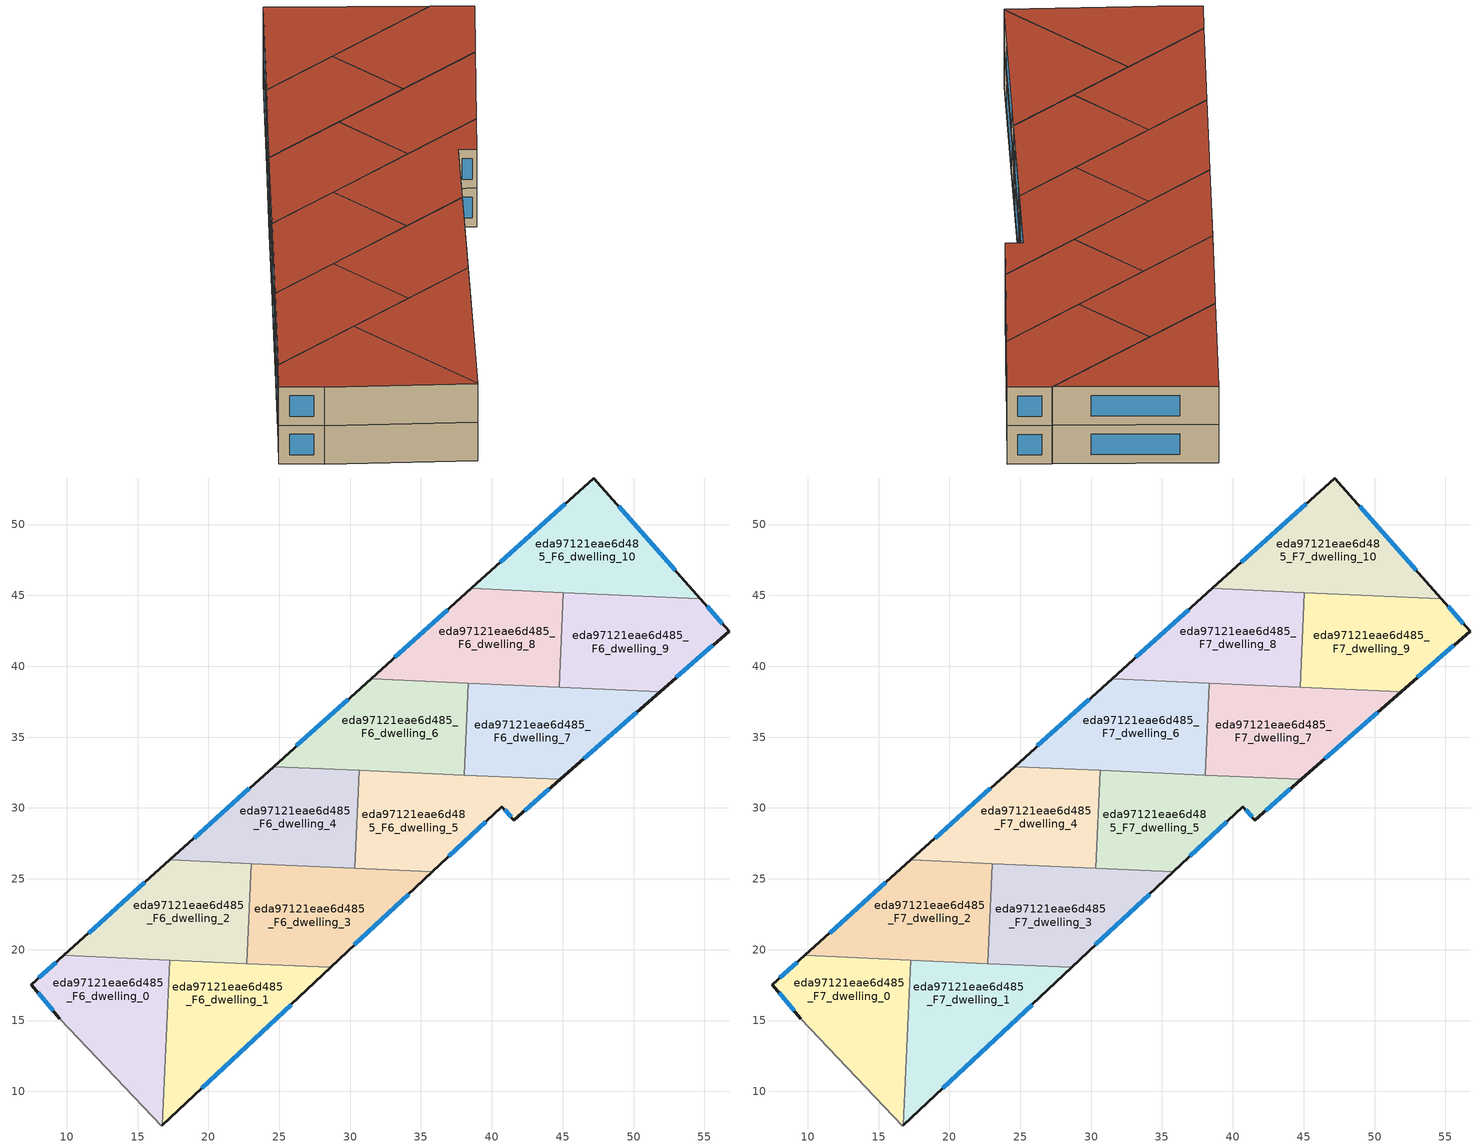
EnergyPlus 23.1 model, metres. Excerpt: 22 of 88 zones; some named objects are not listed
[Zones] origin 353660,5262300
eda97121eae6d485_F6_dwelling_0
 floor to eda97121eae6d485_F5_dwelling_0 (EU_floor_Construction): 17.28,19.25 16.76,7.61 16.7,7.56 9.5,15.14 7.51,17.54 9.78,19.59 z18
 wall outside (EU_wall_Construction): 9.78,19.59 7.51,17.54 9.5,15.14 z18:21
 wall to eda97121eae6d485_F6_dwelling_1 (EU_wall_Construction): 16.76,7.61 17.28,19.25 z18:21
 wall adiabatic (EU_wall_Construction): 9.5,15.14 16.7,7.56 16.76,7.61 z18:21
 wall to eda97121eae6d485_F6_dwelling_2 (EU_wall_Construction): 17.28,19.25 9.78,19.59 z18:21
 window (EU_Window_Construction): 7.98,16.98 9.04,15.71 / 9.25,19.11 8.04,18.02 z18.7:20.3
eda97121eae6d485_F6_dwelling_1
 floor to eda97121eae6d485_F5_dwelling_1 (EU_floor_Construction): 28.62,18.75 16.76,7.61 17.28,19.25 z18
 wall outside (EU_wall_Construction): 16.76,7.61 28.62,18.75 z18:21
 wall to eda97121eae6d485_F6_dwelling_3 (EU_wall_Construction): 28.62,18.75 22.71,19.01 z18:21
 wall to eda97121eae6d485_F6_dwelling_2 (EU_wall_Construction): 22.71,19.01 17.28,19.26 z18:21
 window (EU_Window_Construction): 19.54,10.23 25.83,16.13 z18.7:20.3
eda97121eae6d485_F6_dwelling_10
 floor to eda97121eae6d485_F5_dwelling_10 (EU_floor_Construction): 47.2,53.29 54.72,44.77 38.55,45.5 z18
 wall outside (EU_wall_Construction): 54.72,44.77 47.2,53.29 38.55,45.5 z18:21
 wall to eda97121eae6d485_F6_dwelling_9 (EU_wall_Construction): 45.05,45.2 54.72,44.77 z18:21
 wall to eda97121eae6d485_F6_dwelling_8 (EU_wall_Construction): 38.55,45.5 45.05,45.2 z18:21
 window (EU_Window_Construction): 45.17,51.46 40.58,47.33 / 52.95,46.77 48.97,51.29 z18.7:20.3
eda97121eae6d485_F6_dwelling_2
 floor to eda97121eae6d485_F5_dwelling_2 (EU_floor_Construction): 23.03,26.07 22.71,19.01 9.78,19.59 17.27,26.33 z18
 wall outside (EU_wall_Construction): 17.27,26.33 9.78,19.59 z18:21
 wall to eda97121eae6d485_F6_dwelling_3 (EU_wall_Construction): 22.71,19.01 23.03,26.07 z18:21
 wall to eda97121eae6d485_F6_dwelling_4 (EU_wall_Construction): 23.03,26.07 17.27,26.33 z18:21
 window (EU_Window_Construction): 15.51,24.75 11.54,21.17 z18.7:20.3
eda97121eae6d485_F6_dwelling_3
 floor to eda97121eae6d485_F5_dwelling_3 (EU_floor_Construction): 35.81,25.5 28.62,18.75 22.71,19.01 23.03,26.07 z18
 wall outside (EU_wall_Construction): 28.62,18.75 35.81,25.5 z18:21
 wall to eda97121eae6d485_F6_dwelling_5 (EU_wall_Construction): 35.81,25.5 30.33,25.75 z18:21
 wall to eda97121eae6d485_F6_dwelling_4 (EU_wall_Construction): 30.33,25.75 23.03,26.07 z18:21
 window (EU_Window_Construction): 30.31,20.33 34.12,23.91 z18.7:20.3
eda97121eae6d485_F6_dwelling_4
 floor to eda97121eae6d485_F5_dwelling_4 (EU_floor_Construction): 30.64,32.66 30.33,25.75 17.27,26.33 24.59,32.93 z18
 wall outside (EU_wall_Construction): 24.59,32.93 17.27,26.33 z18:21
 wall to eda97121eae6d485_F6_dwelling_5 (EU_wall_Construction): 30.33,25.75 30.64,32.66 z18:21
 wall to eda97121eae6d485_F6_dwelling_6 (EU_wall_Construction): 30.64,32.66 24.59,32.93 z18:21
 window (EU_Window_Construction): 22.87,31.38 18.99,27.88 z18.7:20.3
eda97121eae6d485_F6_dwelling_5
 floor to eda97121eae6d485_F5_dwelling_5 (EU_floor_Construction): 44.83,32.02 41.56,29.14 40.71,30.1 35.81,25.5 30.33,25.75 30.64,32.66 z18
 wall outside (EU_wall_Construction): 35.81,25.5 40.71,30.1 41.56,29.14 44.83,32.02 z18:21
 wall to eda97121eae6d485_F6_dwelling_7 (EU_wall_Construction): 44.83,32.02 38.05,32.32 z18:21
 wall to eda97121eae6d485_F6_dwelling_6 (EU_wall_Construction): 38.05,32.32 30.64,32.66 z18:21
 window (EU_Window_Construction): 42.33,29.82 44.06,31.34 / 40.91,29.87 41.36,29.37 / 36.96,26.58 39.56,29.02 z18.7:20.3
eda97121eae6d485_F6_dwelling_6
 floor to eda97121eae6d485_F5_dwelling_6 (EU_floor_Construction): 38.34,38.82 38.05,32.32 24.59,32.93 31.48,39.12 z18
 wall outside (EU_wall_Construction): 31.48,39.12 24.59,32.93 z18:21
 wall to eda97121eae6d485_F6_dwelling_7 (EU_wall_Construction): 38.05,32.32 38.34,38.82 z18:21
 wall to eda97121eae6d485_F6_dwelling_8 (EU_wall_Construction): 38.34,38.82 31.48,39.12 z18:21
 window (EU_Window_Construction): 29.86,37.67 26.21,34.38 z18.7:20.3
eda97121eae6d485_F6_dwelling_7
 floor to eda97121eae6d485_F5_dwelling_7 (EU_floor_Construction): 51.88,38.21 44.83,32.02 38.05,32.32 38.34,38.82 z18
 wall outside (EU_wall_Construction): 44.83,32.02 51.88,38.21 z18:21
 wall to eda97121eae6d485_F6_dwelling_9 (EU_wall_Construction): 51.88,38.21 44.75,38.53 z18:21
 wall to eda97121eae6d485_F6_dwelling_8 (EU_wall_Construction): 44.75,38.53 38.34,38.82 z18:21
 window (EU_Window_Construction): 46.49,33.47 50.23,36.75 z18.7:20.3
eda97121eae6d485_F6_dwelling_8
 floor to eda97121eae6d485_F5_dwelling_8 (EU_floor_Construction): 45.05,45.2 44.75,38.53 31.48,39.12 38.55,45.5 z18
 wall outside (EU_wall_Construction): 38.55,45.5 31.48,39.12 z18:21
 wall to eda97121eae6d485_F6_dwelling_9 (EU_wall_Construction): 44.75,38.53 45.05,45.2 z18:21
 window (EU_Window_Construction): 36.89,44 33.14,40.62 z18.7:20.3
eda97121eae6d485_F6_dwelling_9
 floor to eda97121eae6d485_F5_dwelling_9 (EU_floor_Construction): 54.72,44.77 56.74,42.47 51.88,38.21 44.75,38.53 45.05,45.2 z18
 wall outside (EU_wall_Construction): 51.88,38.21 56.74,42.47 54.72,44.77 z18:21
 window (EU_Window_Construction): 56.27,43.01 55.19,44.23 / 53.03,39.21 55.6,41.47 z18.7:20.3
eda97121eae6d485_F7_dwelling_0
 floor to eda97121eae6d485_F6_dwelling_0 (EU_floor_Construction): 17.28,19.25 16.76,7.61 16.7,7.56 9.5,15.14 7.51,17.54 9.78,19.59 z21
 wall outside (EU_wall_Construction): 9.78,19.59 7.51,17.54 9.5,15.14 z21:24
 wall to eda97121eae6d485_F7_dwelling_1 (EU_wall_Construction): 16.76,7.61 17.28,19.25 z21:24
 wall adiabatic (EU_wall_Construction): 9.5,15.14 16.7,7.56 16.76,7.61 z21:24
 wall to eda97121eae6d485_F7_dwelling_2 (EU_wall_Construction): 17.28,19.25 9.78,19.59 z21:24
 window (EU_Window_Construction): 7.98,16.98 9.04,15.71 / 9.25,19.11 8.04,18.02 z21.7:23.3
 roof outside (EU_roof_Construction): 16.76,7.61 17.28,19.25 9.78,19.59 7.51,17.54 9.5,15.14 16.7,7.56 z24
eda97121eae6d485_F7_dwelling_1
 floor to eda97121eae6d485_F6_dwelling_1 (EU_floor_Construction): 28.62,18.75 16.76,7.61 17.28,19.25 z21
 wall outside (EU_wall_Construction): 16.76,7.61 28.62,18.75 z21:24
 wall to eda97121eae6d485_F7_dwelling_3 (EU_wall_Construction): 28.62,18.75 22.71,19.01 z21:24
 wall to eda97121eae6d485_F7_dwelling_2 (EU_wall_Construction): 22.71,19.01 17.28,19.26 z21:24
 window (EU_Window_Construction): 19.54,10.23 25.83,16.13 z21.7:23.3
 roof outside (EU_roof_Construction): 28.62,18.75 17.28,19.25 16.76,7.61 z24
eda97121eae6d485_F7_dwelling_10
 floor to eda97121eae6d485_F6_dwelling_10 (EU_floor_Construction): 47.2,53.29 54.72,44.77 38.55,45.5 z21
 wall outside (EU_wall_Construction): 54.72,44.77 47.2,53.29 38.55,45.5 z21:24
 wall to eda97121eae6d485_F7_dwelling_9 (EU_wall_Construction): 45.05,45.2 54.72,44.77 z21:24
 wall to eda97121eae6d485_F7_dwelling_8 (EU_wall_Construction): 38.55,45.5 45.05,45.2 z21:24
 window (EU_Window_Construction): 45.17,51.46 40.58,47.33 / 52.95,46.77 48.97,51.29 z21.7:23.3
 roof outside (EU_roof_Construction): 54.72,44.77 47.2,53.29 38.55,45.5 z24
eda97121eae6d485_F7_dwelling_2
 floor to eda97121eae6d485_F6_dwelling_2 (EU_floor_Construction): 23.03,26.07 22.71,19.01 9.78,19.59 17.27,26.33 z21
 wall outside (EU_wall_Construction): 17.27,26.33 9.78,19.59 z21:24
 wall to eda97121eae6d485_F7_dwelling_3 (EU_wall_Construction): 22.71,19.01 23.03,26.07 z21:24
 wall to eda97121eae6d485_F7_dwelling_4 (EU_wall_Construction): 23.03,26.07 17.27,26.33 z21:24
 window (EU_Window_Construction): 15.51,24.75 11.54,21.17 z21.7:23.3
 roof outside (EU_roof_Construction): 22.71,19.01 23.03,26.07 17.27,26.33 9.78,19.59 z24
eda97121eae6d485_F7_dwelling_3
 floor to eda97121eae6d485_F6_dwelling_3 (EU_floor_Construction): 35.81,25.5 28.62,18.75 22.71,19.01 23.03,26.07 z21
 wall outside (EU_wall_Construction): 28.62,18.75 35.81,25.5 z21:24
 wall to eda97121eae6d485_F7_dwelling_5 (EU_wall_Construction): 35.81,25.5 30.33,25.75 z21:24
 wall to eda97121eae6d485_F7_dwelling_4 (EU_wall_Construction): 30.33,25.75 23.03,26.07 z21:24
 window (EU_Window_Construction): 30.31,20.33 34.12,23.91 z21.7:23.3
 roof outside (EU_roof_Construction): 35.81,25.5 23.03,26.07 22.71,19.01 28.62,18.75 z24
eda97121eae6d485_F7_dwelling_4
 floor to eda97121eae6d485_F6_dwelling_4 (EU_floor_Construction): 30.64,32.66 30.33,25.75 17.27,26.33 24.59,32.93 z21
 wall outside (EU_wall_Construction): 24.59,32.93 17.27,26.33 z21:24
 wall to eda97121eae6d485_F7_dwelling_5 (EU_wall_Construction): 30.33,25.75 30.64,32.66 z21:24
 wall to eda97121eae6d485_F7_dwelling_6 (EU_wall_Construction): 30.64,32.66 24.59,32.93 z21:24
 window (EU_Window_Construction): 22.87,31.38 18.99,27.88 z21.7:23.3
 roof outside (EU_roof_Construction): 30.33,25.75 30.64,32.66 24.59,32.93 17.27,26.33 z24
eda97121eae6d485_F7_dwelling_5
 floor to eda97121eae6d485_F6_dwelling_5 (EU_floor_Construction): 44.83,32.02 41.56,29.14 40.71,30.1 35.81,25.5 30.33,25.75 30.64,32.66 z21
 wall outside (EU_wall_Construction): 35.81,25.5 40.71,30.1 41.56,29.14 44.83,32.02 z21:24
 wall to eda97121eae6d485_F7_dwelling_7 (EU_wall_Construction): 44.83,32.02 38.05,32.32 z21:24
 wall to eda97121eae6d485_F7_dwelling_6 (EU_wall_Construction): 38.05,32.32 30.64,32.66 z21:24
 window (EU_Window_Construction): 42.33,29.82 44.06,31.34 / 40.91,29.87 41.36,29.37 / 36.96,26.58 39.56,29.02 z21.7:23.3
 roof outside (EU_roof_Construction): 41.56,29.14 44.83,32.02 30.64,32.66 30.33,25.75 35.81,25.5 40.71,30.1 z24
eda97121eae6d485_F7_dwelling_6
 floor to eda97121eae6d485_F6_dwelling_6 (EU_floor_Construction): 38.34,38.82 38.05,32.32 24.59,32.93 31.48,39.12 z21
 wall outside (EU_wall_Construction): 31.48,39.12 24.59,32.93 z21:24
 wall to eda97121eae6d485_F7_dwelling_7 (EU_wall_Construction): 38.05,32.32 38.34,38.82 z21:24
 wall to eda97121eae6d485_F7_dwelling_8 (EU_wall_Construction): 38.34,38.82 31.48,39.12 z21:24
 window (EU_Window_Construction): 29.86,37.67 26.21,34.38 z21.7:23.3
 roof outside (EU_roof_Construction): 38.05,32.32 38.34,38.82 31.48,39.12 24.59,32.93 z24
eda97121eae6d485_F7_dwelling_7
 floor to eda97121eae6d485_F6_dwelling_7 (EU_floor_Construction): 51.88,38.21 44.83,32.02 38.05,32.32 38.34,38.82 z21
 wall outside (EU_wall_Construction): 44.83,32.02 51.88,38.21 z21:24
 wall to eda97121eae6d485_F7_dwelling_9 (EU_wall_Construction): 51.88,38.21 44.75,38.53 z21:24
 wall to eda97121eae6d485_F7_dwelling_8 (EU_wall_Construction): 44.75,38.53 38.34,38.82 z21:24
 window (EU_Window_Construction): 46.49,33.47 50.23,36.75 z21.7:23.3
 roof outside (EU_roof_Construction): 51.88,38.21 38.34,38.82 38.05,32.32 44.83,32.02 z24
eda97121eae6d485_F7_dwelling_8
 floor to eda97121eae6d485_F6_dwelling_8 (EU_floor_Construction): 45.05,45.2 44.75,38.53 31.48,39.12 38.55,45.5 z21
 wall outside (EU_wall_Construction): 38.55,45.5 31.48,39.12 z21:24
 wall to eda97121eae6d485_F7_dwelling_9 (EU_wall_Construction): 44.75,38.53 45.05,45.2 z21:24
 window (EU_Window_Construction): 36.89,44 33.14,40.62 z21.7:23.3
 roof outside (EU_roof_Construction): 44.75,38.53 45.05,45.2 38.55,45.5 31.48,39.12 z24
eda97121eae6d485_F7_dwelling_9
 floor to eda97121eae6d485_F6_dwelling_9 (EU_floor_Construction): 54.72,44.77 56.74,42.47 51.88,38.21 44.75,38.53 45.05,45.2 z21
 wall outside (EU_wall_Construction): 51.88,38.21 56.74,42.47 54.72,44.77 z21:24
 window (EU_Window_Construction): 56.27,43.01 55.19,44.23 / 53.03,39.21 55.6,41.47 z21.7:23.3
 roof outside (EU_roof_Construction): 56.74,42.47 54.72,44.77 45.05,45.2 44.75,38.53 51.88,38.21 z24
[Building]
EU S2 Campaign: North Axis=0; Terrain=City; Solar Distribution=FullExterior
[Site:Location]
Budapest.Ferenc.Liszt.Intl.AP: Latitude=47.437; Longitude=19.256; Time Zone=1; Elevation=185
[SizingPeriod:WeatherFileDays]
AnnualSizingPeriod: Begin Month=1; Begin Day of Month=1; End Month=12; End Day of Month=31; Day of Week for Start Day=Monday; Use Weather File Daylight Saving Period=No; Use Weather File Rain and Snow Indicators=No
[MATERIAL]
EU_InternalMass_Material: Roughness=MediumRough; Thickness=0.1; Conductivity=1; Density=1800; Specific Heat=900; Thermal Absorptance=0.9; Solar Absorptance=0.7; Visible Absorptance=0.7
[MATERIAL:NOMASS] Roughness=MediumRough; Thermal Absorptance=0.9; Solar Absorptance=0.7; Visible Absorptance=0.7
Name | Thermal Resistance
EU_wall_NoMass | 0.832559
EU_roof_NoMass | 1.39638
EU_floor_NoMass | 0.872794
[WINDOWMATERIAL:SIMPLEGLAZINGSYSTEM]
EU_Window_SimpleGlazing: UFactor=2.79869; Solar Heat Gain Coefficient=0.75; Visible Transmittance=0.75
[CONSTRUCTION]
EU_wall_Construction: EU_wall_NoMass
EU_roof_Construction: EU_roof_NoMass
EU_floor_Construction: EU_floor_NoMass
EU_Window_Construction: EU_Window_SimpleGlazing
EU_InternalMass_Construction: EU_InternalMass_Material
[ZONE] Type=1; Multiplier=1; Ceiling Height=autocalculate; Floor Area=autocalculate; Part of Total Floor Area=Yes
Name | Volume
eda97121eae6d485_F6_dwelling_0; eda97121eae6d485_F7_dwelling_0 | 198.388
eda97121eae6d485_F6_dwelling_1; eda97121eae6d485_F7_dwelling_1 | 198.343
eda97121eae6d485_F6_dwelling_10; eda97121eae6d485_F7_dwelling_10 | 198.382
eda97121eae6d485_F6_dwelling_2; eda97121eae6d485_F7_dwelling_2 | 198.373
eda97121eae6d485_F6_dwelling_3; eda97121eae6d485_F7_dwelling_3 | 198.375
eda97121eae6d485_F6_dwelling_4; eda97121eae6d485_F7_dwelling_4 | 198.358
eda97121eae6d485_F6_dwelling_5; eda97121eae6d485_F7_dwelling_5 | 198.365
eda97121eae6d485_F6_dwelling_6; eda97121eae6d485_F7_dwelling_6 | 198.361
eda97121eae6d485_F6_dwelling_7; eda97121eae6d485_F7_dwelling_7 | 198.354
eda97121eae6d485_F6_dwelling_8; eda97121eae6d485_F7_dwelling_8 | 198.371
eda97121eae6d485_F6_dwelling_9; eda97121eae6d485_F7_dwelling_9 | 198.348
[INTERNALMASS] Construction=EU_InternalMass_Construction
Name | Zone or ZoneList | Surface Area
eda97121eae6d485_F6_dwelling_0_EU_InternalMass | eda97121eae6d485_F6_dwelling_0 | 66.1302
eda97121eae6d485_F6_dwelling_1_EU_InternalMass | eda97121eae6d485_F6_dwelling_1 | 66.1123
eda97121eae6d485_F6_dwelling_2_EU_InternalMass | eda97121eae6d485_F6_dwelling_2 | 66.1209
eda97121eae6d485_F6_dwelling_3_EU_InternalMass | eda97121eae6d485_F6_dwelling_3 | 66.1244
eda97121eae6d485_F6_dwelling_4_EU_InternalMass | eda97121eae6d485_F6_dwelling_4 | 66.1194
eda97121eae6d485_F6_dwelling_5_EU_InternalMass | eda97121eae6d485_F6_dwelling_5 | 66.121
eda97121eae6d485_F6_dwelling_6_EU_InternalMass | eda97121eae6d485_F6_dwelling_6 | 66.1211
eda97121eae6d485_F6_dwelling_7_EU_InternalMass | eda97121eae6d485_F6_dwelling_7 | 66.1169
eda97121eae6d485_F6_dwelling_8_EU_InternalMass | eda97121eae6d485_F6_dwelling_8 | 66.1231
eda97121eae6d485_F6_dwelling_9_EU_InternalMass | eda97121eae6d485_F6_dwelling_9 | 66.1153
eda97121eae6d485_F6_dwelling_10_EU_InternalMass | eda97121eae6d485_F6_dwelling_10 | 66.1274
eda97121eae6d485_F7_dwelling_0_EU_InternalMass | eda97121eae6d485_F7_dwelling_0 | 66.1302
eda97121eae6d485_F7_dwelling_1_EU_InternalMass | eda97121eae6d485_F7_dwelling_1 | 66.1123
eda97121eae6d485_F7_dwelling_2_EU_InternalMass | eda97121eae6d485_F7_dwelling_2 | 66.1209
eda97121eae6d485_F7_dwelling_3_EU_InternalMass | eda97121eae6d485_F7_dwelling_3 | 66.1244
eda97121eae6d485_F7_dwelling_4_EU_InternalMass | eda97121eae6d485_F7_dwelling_4 | 66.1194
eda97121eae6d485_F7_dwelling_5_EU_InternalMass | eda97121eae6d485_F7_dwelling_5 | 66.121
eda97121eae6d485_F7_dwelling_6_EU_InternalMass | eda97121eae6d485_F7_dwelling_6 | 66.1211
eda97121eae6d485_F7_dwelling_7_EU_InternalMass | eda97121eae6d485_F7_dwelling_7 | 66.1169
eda97121eae6d485_F7_dwelling_8_EU_InternalMass | eda97121eae6d485_F7_dwelling_8 | 66.1231
eda97121eae6d485_F7_dwelling_9_EU_InternalMass | eda97121eae6d485_F7_dwelling_9 | 66.1153
eda97121eae6d485_F7_dwelling_10_EU_InternalMass | eda97121eae6d485_F7_dwelling_10 | 66.1274
[OTHEREQUIPMENT] Fuel Type=Electricity; Design Level Calculation Method=Watts/Area; Power per Zone Floor Area=1; Fraction Latent=0; Fraction Radiant=0; Fraction Lost=0; Carbon Dioxide Generation Rate=0; EndUse Subcategory=EU_Step8_InternalGains
Name | Zone or ZoneList or Space or SpaceList | Schedule
EU_Step8_InternalGain_eda97121eae6d485_F6_dwelling_0_f000 | eda97121eae6d485_F6_dwelling_0 | EU_Step8_GainSchedule_eda97121eae6d485_F6_dwelling_0_f000
EU_Step8_InternalGain_eda97121eae6d485_F6_dwelling_1_f000 | eda97121eae6d485_F6_dwelling_1 | EU_Step8_GainSchedule_eda97121eae6d485_F6_dwelling_1_f000
EU_Step8_InternalGain_eda97121eae6d485_F6_dwelling_2_f000 | eda97121eae6d485_F6_dwelling_2 | EU_Step8_GainSchedule_eda97121eae6d485_F6_dwelling_2_f000
EU_Step8_InternalGain_eda97121eae6d485_F6_dwelling_3_f000 | eda97121eae6d485_F6_dwelling_3 | EU_Step8_GainSchedule_eda97121eae6d485_F6_dwelling_3_f000
EU_Step8_InternalGain_eda97121eae6d485_F6_dwelling_4_f000 | eda97121eae6d485_F6_dwelling_4 | EU_Step8_GainSchedule_eda97121eae6d485_F6_dwelling_4_f000
EU_Step8_InternalGain_eda97121eae6d485_F6_dwelling_5_f000 | eda97121eae6d485_F6_dwelling_5 | EU_Step8_GainSchedule_eda97121eae6d485_F6_dwelling_5_f000
EU_Step8_InternalGain_eda97121eae6d485_F6_dwelling_6_f000 | eda97121eae6d485_F6_dwelling_6 | EU_Step8_GainSchedule_eda97121eae6d485_F6_dwelling_6_f000
EU_Step8_InternalGain_eda97121eae6d485_F6_dwelling_7_f000 | eda97121eae6d485_F6_dwelling_7 | EU_Step8_GainSchedule_eda97121eae6d485_F6_dwelling_7_f000
EU_Step8_InternalGain_eda97121eae6d485_F6_dwelling_8_f000 | eda97121eae6d485_F6_dwelling_8 | EU_Step8_GainSchedule_eda97121eae6d485_F6_dwelling_8_f000
EU_Step8_InternalGain_eda97121eae6d485_F6_dwelling_9_f000 | eda97121eae6d485_F6_dwelling_9 | EU_Step8_GainSchedule_eda97121eae6d485_F6_dwelling_9_f000
EU_Step8_InternalGain_eda97121eae6d485_F6_dwelling_10_f000 | eda97121eae6d485_F6_dwelling_10 | EU_Step8_GainSchedule_eda97121eae6d485_F6_dwelling_10_f000
EU_Step8_InternalGain_eda97121eae6d485_F7_dwelling_0_f000 | eda97121eae6d485_F7_dwelling_0 | EU_Step8_GainSchedule_eda97121eae6d485_F7_dwelling_0_f000
EU_Step8_InternalGain_eda97121eae6d485_F7_dwelling_1_f000 | eda97121eae6d485_F7_dwelling_1 | EU_Step8_GainSchedule_eda97121eae6d485_F7_dwelling_1_f000
EU_Step8_InternalGain_eda97121eae6d485_F7_dwelling_2_f000 | eda97121eae6d485_F7_dwelling_2 | EU_Step8_GainSchedule_eda97121eae6d485_F7_dwelling_2_f000
EU_Step8_InternalGain_eda97121eae6d485_F7_dwelling_3_f000 | eda97121eae6d485_F7_dwelling_3 | EU_Step8_GainSchedule_eda97121eae6d485_F7_dwelling_3_f000
EU_Step8_InternalGain_eda97121eae6d485_F7_dwelling_4_f000 | eda97121eae6d485_F7_dwelling_4 | EU_Step8_GainSchedule_eda97121eae6d485_F7_dwelling_4_f000
EU_Step8_InternalGain_eda97121eae6d485_F7_dwelling_5_f000 | eda97121eae6d485_F7_dwelling_5 | EU_Step8_GainSchedule_eda97121eae6d485_F7_dwelling_5_f000
EU_Step8_InternalGain_eda97121eae6d485_F7_dwelling_6_f000 | eda97121eae6d485_F7_dwelling_6 | EU_Step8_GainSchedule_eda97121eae6d485_F7_dwelling_6_f000
EU_Step8_InternalGain_eda97121eae6d485_F7_dwelling_7_f000 | eda97121eae6d485_F7_dwelling_7 | EU_Step8_GainSchedule_eda97121eae6d485_F7_dwelling_7_f000
EU_Step8_InternalGain_eda97121eae6d485_F7_dwelling_8_f000 | eda97121eae6d485_F7_dwelling_8 | EU_Step8_GainSchedule_eda97121eae6d485_F7_dwelling_8_f000
EU_Step8_InternalGain_eda97121eae6d485_F7_dwelling_9_f000 | eda97121eae6d485_F7_dwelling_9 | EU_Step8_GainSchedule_eda97121eae6d485_F7_dwelling_9_f000
EU_Step8_InternalGain_eda97121eae6d485_F7_dwelling_10_f000 | eda97121eae6d485_F7_dwelling_10 | EU_Step8_GainSchedule_eda97121eae6d485_F7_dwelling_10_f000
[ZONEVENTILATION:DESIGNFLOWRATE] Schedule=EU_AlwaysOn; Design Flow Rate Calculation Method=AirChanges/Hour; Air Changes per Hour=0.475469; Ventilation Type=Natural; Fan Pressure Rise=0; Fan Total Efficiency=1; Constant Term Coefficient=1; Temperature Term Coefficient=0; Velocity Term Coefficient=0; Velocity Squared Term Coefficient=0; Minimum Indoor Temperature=-100; Maximum Indoor Temperature=100; Delta Temperature=-100; Minimum Outdoor Temperature=-100; Maximum Outdoor Temperature=100; Maximum Wind Speed=40
Name | Zone or ZoneList or Space or SpaceList
EU_ConstantAir_eda97121eae6d485_F6_dwelling_0 | eda97121eae6d485_F6_dwelling_0
EU_ConstantAir_eda97121eae6d485_F6_dwelling_1 | eda97121eae6d485_F6_dwelling_1
EU_ConstantAir_eda97121eae6d485_F6_dwelling_2 | eda97121eae6d485_F6_dwelling_2
EU_ConstantAir_eda97121eae6d485_F6_dwelling_3 | eda97121eae6d485_F6_dwelling_3
EU_ConstantAir_eda97121eae6d485_F6_dwelling_4 | eda97121eae6d485_F6_dwelling_4
EU_ConstantAir_eda97121eae6d485_F6_dwelling_5 | eda97121eae6d485_F6_dwelling_5
EU_ConstantAir_eda97121eae6d485_F6_dwelling_6 | eda97121eae6d485_F6_dwelling_6
EU_ConstantAir_eda97121eae6d485_F6_dwelling_7 | eda97121eae6d485_F6_dwelling_7
EU_ConstantAir_eda97121eae6d485_F6_dwelling_8 | eda97121eae6d485_F6_dwelling_8
EU_ConstantAir_eda97121eae6d485_F6_dwelling_9 | eda97121eae6d485_F6_dwelling_9
EU_ConstantAir_eda97121eae6d485_F6_dwelling_10 | eda97121eae6d485_F6_dwelling_10
EU_ConstantAir_eda97121eae6d485_F7_dwelling_0 | eda97121eae6d485_F7_dwelling_0
EU_ConstantAir_eda97121eae6d485_F7_dwelling_1 | eda97121eae6d485_F7_dwelling_1
EU_ConstantAir_eda97121eae6d485_F7_dwelling_2 | eda97121eae6d485_F7_dwelling_2
EU_ConstantAir_eda97121eae6d485_F7_dwelling_3 | eda97121eae6d485_F7_dwelling_3
EU_ConstantAir_eda97121eae6d485_F7_dwelling_4 | eda97121eae6d485_F7_dwelling_4
EU_ConstantAir_eda97121eae6d485_F7_dwelling_5 | eda97121eae6d485_F7_dwelling_5
EU_ConstantAir_eda97121eae6d485_F7_dwelling_6 | eda97121eae6d485_F7_dwelling_6
EU_ConstantAir_eda97121eae6d485_F7_dwelling_7 | eda97121eae6d485_F7_dwelling_7
EU_ConstantAir_eda97121eae6d485_F7_dwelling_8 | eda97121eae6d485_F7_dwelling_8
EU_ConstantAir_eda97121eae6d485_F7_dwelling_9 | eda97121eae6d485_F7_dwelling_9
EU_ConstantAir_eda97121eae6d485_F7_dwelling_10 | eda97121eae6d485_F7_dwelling_10
[HVACTEMPLATE:ZONE:IDEALLOADSAIRSYSTEM] System Availability Schedule=EU_AlwaysOn; Maximum Heating Supply Air Temperature=50; Minimum Cooling Supply Air Temperature=13; Maximum Heating Supply Air Humidity Ratio=0.0156; Minimum Cooling Supply Air Humidity Ratio=0.0077; Heating Limit=NoLimit; Cooling Limit=NoLimit; Heating Availability Schedule=EU_AlwaysOn; Cooling Availability Schedule=EU_CoolingOff; Dehumidification Control Type=ConstantSensibleHeatRatio; Cooling Sensible Heat Ratio=0.7; Dehumidification Setpoint=60; Humidification Control Type=None; Humidification Setpoint=30; Outdoor Air Method=None; Outdoor Air Flow Rate per Person=0.00944; Outdoor Air Flow Rate per Zone Floor Area=0; Outdoor Air Flow Rate per Zone=0; Demand Controlled Ventilation Type=None; Outdoor Air Economizer Type=NoEconomizer; Heat Recovery Type=None; Sensible Heat Recovery Effectiveness=0.7; Latent Heat Recovery Effectiveness=0.65
Name | Template Thermostat
eda97121eae6d485_F6_dwelling_0 | EU_HeatOnly_eda97121eae6d485_F6_dwelling_0
eda97121eae6d485_F6_dwelling_1 | EU_HeatOnly_eda97121eae6d485_F6_dwelling_1
eda97121eae6d485_F6_dwelling_2 | EU_HeatOnly_eda97121eae6d485_F6_dwelling_2
eda97121eae6d485_F6_dwelling_3 | EU_HeatOnly_eda97121eae6d485_F6_dwelling_3
eda97121eae6d485_F6_dwelling_4 | EU_HeatOnly_eda97121eae6d485_F6_dwelling_4
eda97121eae6d485_F6_dwelling_5 | EU_HeatOnly_eda97121eae6d485_F6_dwelling_5
eda97121eae6d485_F6_dwelling_6 | EU_HeatOnly_eda97121eae6d485_F6_dwelling_6
eda97121eae6d485_F6_dwelling_7 | EU_HeatOnly_eda97121eae6d485_F6_dwelling_7
eda97121eae6d485_F6_dwelling_8 | EU_HeatOnly_eda97121eae6d485_F6_dwelling_8
eda97121eae6d485_F6_dwelling_9 | EU_HeatOnly_eda97121eae6d485_F6_dwelling_9
eda97121eae6d485_F6_dwelling_10 | EU_HeatOnly_eda97121eae6d485_F6_dwelling_10
eda97121eae6d485_F7_dwelling_0 | EU_HeatOnly_eda97121eae6d485_F7_dwelling_0
eda97121eae6d485_F7_dwelling_1 | EU_HeatOnly_eda97121eae6d485_F7_dwelling_1
eda97121eae6d485_F7_dwelling_2 | EU_HeatOnly_eda97121eae6d485_F7_dwelling_2
eda97121eae6d485_F7_dwelling_3 | EU_HeatOnly_eda97121eae6d485_F7_dwelling_3
eda97121eae6d485_F7_dwelling_4 | EU_HeatOnly_eda97121eae6d485_F7_dwelling_4
eda97121eae6d485_F7_dwelling_5 | EU_HeatOnly_eda97121eae6d485_F7_dwelling_5
eda97121eae6d485_F7_dwelling_6 | EU_HeatOnly_eda97121eae6d485_F7_dwelling_6
eda97121eae6d485_F7_dwelling_7 | EU_HeatOnly_eda97121eae6d485_F7_dwelling_7
eda97121eae6d485_F7_dwelling_8 | EU_HeatOnly_eda97121eae6d485_F7_dwelling_8
eda97121eae6d485_F7_dwelling_9 | EU_HeatOnly_eda97121eae6d485_F7_dwelling_9
eda97121eae6d485_F7_dwelling_10 | EU_HeatOnly_eda97121eae6d485_F7_dwelling_10
[SIZING:ZONE] Zone Cooling Design Supply Air Temperature Input Method=SupplyAirTemperature; Zone Cooling Design Supply Air Temperature=13; Zone Heating Design Supply Air Temperature Input Method=SupplyAirTemperature; Zone Heating Design Supply Air Temperature=50; Zone Cooling Design Supply Air Humidity Ratio=0.008; Zone Heating Design Supply Air Humidity Ratio=0.008; Cooling Design Air Flow Method=DesignDay; Cooling Design Air Flow Rate=0; Cooling Minimum Air Flow per Zone Floor Area=0.000762; Cooling Minimum Air Flow=0; Cooling Minimum Air Flow Fraction=0.2; Heating Design Air Flow Method=DesignDay; Heating Design Air Flow Rate=0; Heating Maximum Air Flow per Zone Floor Area=0.002032; Heating Maximum Air Flow=0.141576; Heating Maximum Air Flow Fraction=0.3; Account for Dedicated Outdoor Air System=No; Dedicated Outdoor Air System Control Strategy=NeutralSupplyAir; Dedicated Outdoor Air Low Setpoint Temperature for Design=autosize; Dedicated Outdoor Air High Setpoint Temperature for Design=autosize; Zone Load Sizing Method=Sensible Load Only No Latent Load; Zone Latent Cooling Design Supply Air Humidity Ratio Input Method=HumidityRatioDifference; Zone Cooling Design Supply Air Humidity Ratio Difference=0.005; Zone Latent Heating Design Supply Air Humidity Ratio Input Method=HumidityRatioDifference; Zone Humidification Design Supply Air Humidity Ratio Difference=0.005
eda97121eae6d485_F6_dwelling_0; eda97121eae6d485_F6_dwelling_1; eda97121eae6d485_F6_dwelling_2; eda97121eae6d485_F6_dwelling_3; eda97121eae6d485_F6_dwelling_4; eda97121eae6d485_F6_dwelling_5; eda97121eae6d485_F6_dwelling_6; eda97121eae6d485_F6_dwelling_7; eda97121eae6d485_F6_dwelling_8; eda97121eae6d485_F6_dwelling_9; eda97121eae6d485_F6_dwelling_10; eda97121eae6d485_F7_dwelling_0; eda97121eae6d485_F7_dwelling_1; eda97121eae6d485_F7_dwelling_2; eda97121eae6d485_F7_dwelling_3; eda97121eae6d485_F7_dwelling_4; eda97121eae6d485_F7_dwelling_5; eda97121eae6d485_F7_dwelling_6; eda97121eae6d485_F7_dwelling_7; eda97121eae6d485_F7_dwelling_8; eda97121eae6d485_F7_dwelling_9; eda97121eae6d485_F7_dwelling_10
[SCHEDULE:CONSTANT]
Name | Hourly Value
EU_AlwaysOn | 1
EU_CoolingOff | 0
[SCHEDULE:FILE] Column Number=1; Rows to Skip at Top=0; Number of Hours of Data=8760; Column Separator=Comma; Interpolate to Timestep=No; Minutes per Item=60; Adjust Schedule for Daylight Savings=Yes
Name | File
EU_Step8_GainSchedule_eda97121eae6d485_F6_dwelling_0_f000 | ../../schedules/eda97121eae6d485/eda97121eae6d485_F6_dwelling_0_f000_gain.csv
EU_Step8_GainSchedule_eda97121eae6d485_F6_dwelling_1_f000 | ../../schedules/eda97121eae6d485/eda97121eae6d485_F6_dwelling_1_f000_gain.csv
EU_Step8_GainSchedule_eda97121eae6d485_F6_dwelling_2_f000 | ../../schedules/eda97121eae6d485/eda97121eae6d485_F6_dwelling_2_f000_gain.csv
EU_Step8_GainSchedule_eda97121eae6d485_F6_dwelling_3_f000 | ../../schedules/eda97121eae6d485/eda97121eae6d485_F6_dwelling_3_f000_gain.csv
EU_Step8_GainSchedule_eda97121eae6d485_F6_dwelling_4_f000 | ../../schedules/eda97121eae6d485/eda97121eae6d485_F6_dwelling_4_f000_gain.csv
EU_Step8_GainSchedule_eda97121eae6d485_F6_dwelling_5_f000 | ../../schedules/eda97121eae6d485/eda97121eae6d485_F6_dwelling_5_f000_gain.csv
EU_Step8_GainSchedule_eda97121eae6d485_F6_dwelling_6_f000 | ../../schedules/eda97121eae6d485/eda97121eae6d485_F6_dwelling_6_f000_gain.csv
EU_Step8_GainSchedule_eda97121eae6d485_F6_dwelling_7_f000 | ../../schedules/eda97121eae6d485/eda97121eae6d485_F6_dwelling_7_f000_gain.csv
EU_Step8_GainSchedule_eda97121eae6d485_F6_dwelling_8_f000 | ../../schedules/eda97121eae6d485/eda97121eae6d485_F6_dwelling_8_f000_gain.csv
EU_Step8_GainSchedule_eda97121eae6d485_F6_dwelling_9_f000 | ../../schedules/eda97121eae6d485/eda97121eae6d485_F6_dwelling_9_f000_gain.csv
EU_Step8_GainSchedule_eda97121eae6d485_F6_dwelling_10_f000 | ../../schedules/eda97121eae6d485/eda97121eae6d485_F6_dwelling_10_f000_gain.csv
EU_Step8_GainSchedule_eda97121eae6d485_F7_dwelling_0_f000 | ../../schedules/eda97121eae6d485/eda97121eae6d485_F7_dwelling_0_f000_gain.csv
EU_Step8_GainSchedule_eda97121eae6d485_F7_dwelling_1_f000 | ../../schedules/eda97121eae6d485/eda97121eae6d485_F7_dwelling_1_f000_gain.csv
EU_Step8_GainSchedule_eda97121eae6d485_F7_dwelling_2_f000 | ../../schedules/eda97121eae6d485/eda97121eae6d485_F7_dwelling_2_f000_gain.csv
EU_Step8_GainSchedule_eda97121eae6d485_F7_dwelling_3_f000 | ../../schedules/eda97121eae6d485/eda97121eae6d485_F7_dwelling_3_f000_gain.csv
EU_Step8_GainSchedule_eda97121eae6d485_F7_dwelling_4_f000 | ../../schedules/eda97121eae6d485/eda97121eae6d485_F7_dwelling_4_f000_gain.csv
EU_Step8_GainSchedule_eda97121eae6d485_F7_dwelling_5_f000 | ../../schedules/eda97121eae6d485/eda97121eae6d485_F7_dwelling_5_f000_gain.csv
EU_Step8_GainSchedule_eda97121eae6d485_F7_dwelling_6_f000 | ../../schedules/eda97121eae6d485/eda97121eae6d485_F7_dwelling_6_f000_gain.csv
EU_Step8_GainSchedule_eda97121eae6d485_F7_dwelling_7_f000 | ../../schedules/eda97121eae6d485/eda97121eae6d485_F7_dwelling_7_f000_gain.csv
EU_Step8_GainSchedule_eda97121eae6d485_F7_dwelling_8_f000 | ../../schedules/eda97121eae6d485/eda97121eae6d485_F7_dwelling_8_f000_gain.csv
EU_Step8_GainSchedule_eda97121eae6d485_F7_dwelling_9_f000 | ../../schedules/eda97121eae6d485/eda97121eae6d485_F7_dwelling_9_f000_gain.csv
EU_Step8_GainSchedule_eda97121eae6d485_F7_dwelling_10_f000 | ../../schedules/eda97121eae6d485/eda97121eae6d485_F7_dwelling_10_f000_gain.csv
